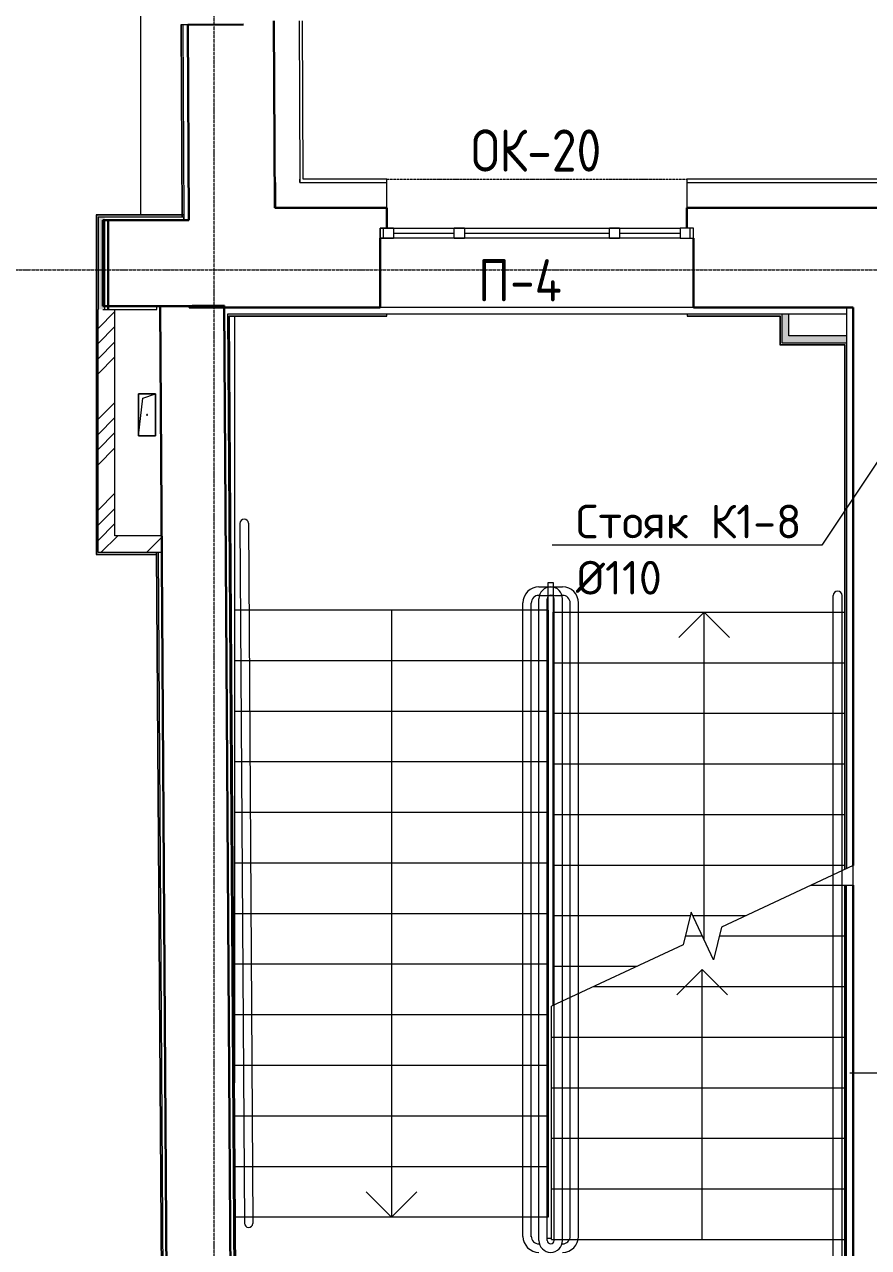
# Model space of a CAD drawing. Header units: millimetres. Extents: x -10178924 to 11692288, y -947381 to 58396.
# Drawn here: x 1875 to 6881, y -260532 to -253279 of the extents above; entities that cross this region are included whole.
import ezdxf
from ezdxf import colors
from ezdxf.entities.mleader import LeaderData, LeaderLine
from ezdxf.math import Vec2, Vec3

# ---------------------------------------------------------------- set-up
doc = ezdxf.new("R2010")
doc.units = ezdxf.units.MM
doc.linetypes.add('ADSK_Линия сетки', pattern=[25, 20, -2.5, 0, -2.5])
doc.linetypes.add('ADSK_Штрихпунктирная 2 точки_ш15 п1_5 п1_5 п1_5', pattern=[19.5, 15, -1.5, 0, -1.5, 0, -1.5])
for name, color, linetype, lineweight in [('_ Окна', 7, 'Continuous', 9), ('Выноски ВК', 7, 'Continuous', 0), ('Лестницы', 7, 'Continuous', 9), ('Марки окон', 7, 'Continuous', 20), ('Обобщенные модели', 7, 'Continuous', 18), ('Окна', 7, 'Continuous', 9), ('Оси', 253, 'Continuous', 9), ('Перекрытие', 7, 'Continuous', 18), ('Стены внутренние', 7, 'Continuous', 18), ('Стены несущие', 7, 'Continuous', 30), ('Стены отделка', 7, 'Continuous', 30), ('Стены штриховка', 7, 'Continuous', 9), ('Стрелки вверх', 7, 'Continuous', 18), ('ШТРИХОВКА', 252, 'Continuous', 15)]:
    doc.layers.add(name, color=color, linetype=linetype, lineweight=lineweight)
doc.layers.add('Линии', color=7, linetype='Continuous', lineweight=9, true_color=0x00a600)
doc.styles.add('GOST Common_2', font='GOST_Common.ttf', dxfattribs={"width": 0.9, "height": 250})
doc.styles.add('PDF ISOCPEUR', font='isocpeur.ttf')

# ---------------------------------------------------------------- blocks, each defined once
blk = doc.blocks.new('окно трехпол с фрамугой - 1820-2200_h___нов_ ок-20-4571233-План 3-го этажа')
at = {"layer": '_ Окна', "lineweight": 18}
for p, q in [((-930, 75), (-930, 135)), ((-930, 135), (-850, 135)), ((-850, 75), (-930, 75)), ((-850, 135), (-850, 75)), ((-490, 75), (-490, 135)), ((-490, 135), (-430, 135)), ((-430, 75), (-490, 75)), ((-430, 135), (-430, 75)), ((430, 75), (430, 135)), ((430, 135), (490, 135)), ((490, 75), (430, 75)), ((490, 135), (490, 75)), ((850, 135), (850, 75)), ((930, 135), (850, 135)), ((850, 75), (930, 75)), ((930, 75), (930, 135))]:
    blk.add_line(p, q, dxfattribs=at)
at = {"layer": '_ Окна'}
for p, q in [((-910, 75), (-910, 135)), ((-850, 105), (-490, 105)), ((-430, 105), (430, 105)), ((490, 105), (850, 105)), ((910, 75), (910, 135))]:
    blk.add_line(p, q, dxfattribs=at)
at = {"layer": 'Окна'}
for p, q in [((-930, 135), (-930, 75)), ((-850, 135), (-930, 135)), ((-930, 75), (-850, 75)), ((-850, 135), (-490, 135)), ((-490, 75), (-850, 75)), ((-430, 135), (-490, 135)), ((-490, 75), (-430, 75)), ((-430, 135), (430, 135)), ((430, 75), (-430, 75)), ((490, 135), (430, 135)), ((430, 75), (490, 75)), ((490, 135), (850, 135)), ((850, 75), (490, 75)), ((930, 135), (850, 135)), ((850, 75), (930, 75)), ((930, 75), (930, 135))]:
    blk.add_line(p, q, dxfattribs=at)
blk = doc.blocks.new('GM_Отверстие прямоугольное _в плите_ - Отверстие-3906246-План 3-го этажа')
at = {"layer": 'Обобщенные модели'}
for p, q in [((-50, -125), (-50, 125)), ((-50, 125), (50, 125)), ((50, 125), (-50, 125)), ((-50, 125), (-50, -125)), ((-50, -125), (-25, 100)), ((-25, 100), (50, 125)), ((50, 125), (50, -125)), ((50, -125), (50, 125)), ((50, -125), (-50, -125)), ((-50, -125), (50, -125))]:
    blk.add_line(p, q, dxfattribs=at)
for start, end in [(360, 180), (180, 360), (60, 165), (300, 360), (195, 270)]:
    blk.add_arc((0, 0), 2.5, start, end, dxfattribs=at)
blk = doc.blocks.new('3 этаж')
h = blk.add_hatch()
h.set_pattern_fill('ANSI34', color=256, scale=20)
h.set_pattern_definition([(45, (-4e-11, -184652.27), (-269.408, 269.408), []), (45, (89.8, -184652.27), (-269.408, 269.408), []), (45, (179.6, -184652.27), (-269.408, 269.408), []), (45, (269.4, -184652.27), (-269.408, 269.408), [])])
h.paths.add_polyline_path([(2411.3, -164642.3), (2311.3, -164642.3), (2311.3, -166084.3), (2688.8, -166084.3), (2688.1, -165984.3), (2411.3, -165984.3)])
at = {"layer": 'Стены внутренние'}
h = blk.add_hatch(color=256, dxfattribs=at)
h.dxf.hatch_style = 1
h.paths.add_polyline_path([(2362, -164092.3), (2351.3, -164092.3), (2371.3, -164092.3)])
h.paths.add_polyline_path([(2351.3, -164092.3), (2311.3, -164092.3), (2311.3, -164642.3), (2351.3, -164642.3)])
for points in [[(6407.7, -164799.2), (6407.7, -164669.7), (6367.7, -164669.7), (6367.7, -164799.2)], [(6591, -164839.2), (6750, -164839.2), (6750, -164799.2), (6367.7, -164799.2), (6367.7, -164839.2), (6587.4, -164839.2)]]:
    blk.add_hatch(color=256, dxfattribs=at).paths.add_polyline_path(points)
at = {"layer": 'Лестницы'}
for p, q in [((3121.4, -164681.7), (3121.4, -166425.7)), ((4980.8, -166261.6), (5011.4, -166261.6)), ((4980.8, -166425.7), (4980.8, -166261.6)), ((5011.4, -166261.6), (5011.4, -166437)), ((4980.8, -166425.7), (3121.4, -166425.7)), ((3121.4, -166425.7), (3121.4, -166725.7)), ((4980.8, -166425.7), (3121.4, -166425.7)), ((4980.8, -166425.7), (4980.8, -166725.7)), ((5011.4, -166437), (6738, -166437)), ((5011.4, -166737), (5011.4, -166437)), ((5011.4, -166437), (6738, -166437)), ((3121.4, -166725.7), (3121.4, -167025.7)), ((4980.8, -166725.7), (3121.4, -166725.7)), ((4980.8, -166725.7), (3121.4, -166725.7)), ((4980.8, -166725.7), (4980.8, -167025.7)), ((5011.4, -167037), (5011.4, -166737)), ((5011.4, -166737), (6738, -166737)), ((5011.4, -166737), (6738, -166737)), ((3121.4, -167025.7), (3121.4, -167325.7)), ((4980.8, -167025.7), (3121.4, -167025.7)), ((4980.8, -167025.7), (3121.4, -167025.7)), ((4980.8, -167025.7), (4980.8, -167325.7)), ((5011.4, -167337), (5011.4, -167037)), ((5011.4, -167037), (6738, -167037)), ((5011.4, -167037), (6738, -167037)), ((3121.4, -167325.7), (3121.4, -167625.7)), ((4980.8, -167325.7), (3121.4, -167325.7)), ((4980.8, -167325.7), (3121.4, -167325.7)), ((4980.8, -167325.7), (4980.8, -167625.7)), ((5011.4, -167637), (5011.4, -167337)), ((5011.4, -167337), (6738, -167337)), ((5011.4, -167337), (6738, -167337)), ((3121.4, -167625.7), (3121.4, -167925.7)), ((4980.8, -167625.7), (3121.4, -167625.7)), ((4980.8, -167625.7), (3121.4, -167625.7)), ((4980.8, -167625.7), (4980.8, -167925.7)), ((5011.4, -167937), (5011.4, -167637)), ((5011.4, -167637), (6738, -167637)), ((5011.4, -167637), (6738, -167637)), ((3121.4, -167925.7), (3121.4, -168225.7)), ((4980.8, -167925.7), (3121.4, -167925.7)), ((4980.8, -167925.7), (3121.4, -167925.7)), ((4980.8, -167925.7), (4980.8, -168225.7)), ((5011.4, -168237), (5011.4, -167937)), ((5011.4, -167937), (6738, -167937)), ((5011.4, -167937), (6738, -167937)), ((6790, -167939.9), (6008.3, -168304.4)), ((6790, -168057.2), (6790, -167939.9)), ((6538.4, -168057.2), (6790, -168057.2)), ((6538.4, -168057.2), (6790, -168057.2)), ((3121.4, -168225.7), (3121.4, -168525.7)), ((4980.8, -168225.7), (3121.4, -168225.7)), ((4980.8, -168225.7), (3121.4, -168225.7)), ((4980.8, -168225.7), (4980.8, -168525.7)), ((5011.4, -168537), (5011.4, -168237)), ((5011.4, -168237), (5823.8, -168237)), ((5011.4, -168237), (5823.8, -168237)), ((5829, -168215.6), (5781.7, -168410)), ((5961, -168498.8), (5829, -168215.6)), ((5839, -168237), (6152.7, -168237)), ((5839, -168237), (6152.7, -168237)), ((6008.3, -168304.4), (5961, -168498.8)), ((5781.7, -168410), (5000, -168774.6)), ((5794.6, -168357.2), (5895, -168357.2)), ((5794.6, -168357.2), (5895, -168357.2)), ((5995.4, -168357.2), (6738, -168357.2)), ((5995.4, -168357.2), (6738, -168357.2)), ((3121.4, -168525.7), (3121.4, -168825.7)), ((4980.8, -168525.7), (3121.4, -168525.7)), ((4980.8, -168525.7), (3121.4, -168525.7)), ((4980.8, -168525.7), (4980.8, -168825.7)), ((5011.4, -168769.2), (5011.4, -168537)), ((5011.4, -168537), (5509.4, -168537)), ((5011.4, -168537), (5509.4, -168537)), ((5251.6, -168657.2), (6738, -168657.2)), ((5251.6, -168657.2), (6738, -168657.2)), ((5000, -168957.2), (5000, -168774.6)), ((3121.4, -168825.7), (3121.4, -169125.7)), ((4980.8, -168825.7), (3121.4, -168825.7)), ((4980.8, -168825.7), (3121.4, -168825.7)), ((4980.8, -168825.7), (4980.8, -169125.7)), ((5000, -169257.2), (5000, -168957.2)), ((5000, -168957.2), (6738, -168957.2)), ((5000, -168957.2), (6738, -168957.2)), ((3121.4, -169125.7), (3121.4, -169227.6)), ((4980.8, -169125.7), (3121.4, -169125.7)), ((4980.8, -169125.7), (3121.4, -169125.7)), ((4980.8, -169125.7), (4980.8, -169425.7)), ((5000, -169557.2), (5000, -169257.2)), ((5000, -169257.2), (6738, -169257.2)), ((5000, -169257.2), (6738, -169257.2)), ((4980.8, -169425.7), (3122.7, -169425.7)), ((4980.8, -169425.7), (3122.7, -169425.7)), ((4980.8, -169425.7), (4980.8, -169725.7)), ((5000, -169857.2), (5000, -169557.2)), ((5000, -169557.2), (6738, -169557.2)), ((5000, -169557.2), (6738, -169557.2)), ((4980.8, -169725.7), (3124.7, -169725.7)), ((4980.8, -169725.7), (3124.7, -169725.7)), ((4980.8, -169725.7), (4980.8, -170025.7)), ((5000, -170157.2), (5000, -169857.2)), ((5000, -169857.2), (6738, -169857.2)), ((5000, -169857.2), (6738, -169857.2)), ((4980.8, -170025.7), (3126.6, -170025.7)), ((5000, -170157.2), (6738, -170157.2)), ((5000, -170157.2), (6738, -170157.2))]:
    blk.add_line(p, q, dxfattribs=at)
at = {"layer": 'Линии', "color": 7, "linetype": 'ADSK_Штрихпунктирная 2 точки_ш15 п1_5 п1_5 п1_5'}
blk.add_line((4023.8, -163869.7), (5804.8, -163869.7), dxfattribs=at)
at = {"layer": 'Линии', "color": 7}
for p, q in [((3152.8, -165910.9), (3179.7, -170060.9)), ((3202.8, -165910.3), (3229.8, -170062.9)), ((4926.4, -166287.6), (5066.4, -166287.6)), ((4831.4, -170138.9), (4831.4, -166382.6)), ((4880.8, -170142), (4880.8, -166383)), ((4925.8, -166337.6), (5063.4, -166337.6)), ((5111.4, -170138.6), (5111.4, -166382.8)), ((5161.4, -170138.9), (5161.4, -166382.6)), ((6671.4, -170310.2), (6671.4, -166338.8)), ((6725, -170310.2), (6725, -166338.8)), ((4926, -170183.9), (4928.8, -170183.9)), ((5063.4, -170183.9), (5066.2, -170183.9))]:
    blk.add_line(p, q, dxfattribs=at)
at = {"layer": 'Линии', "color": 7, "lineweight": 18}
for p, q in [((4925.8, -170163.5), (4925.8, -166357.9)), ((4975.8, -170163.5), (4975.8, -166357.6)), ((5016.4, -170163.5), (5016.4, -166357.6)), ((5066.4, -170163.5), (5066.4, -166357.9))]:
    blk.add_line(p, q, dxfattribs=at)
at = {"layer": 'Линии', "color": 7}
for centre, radius, start, end in [((3177.8, -165910.7), 25, 0.90502, 180.37263), ((4926.4, -166382.6), 95, 90, 180), ((4996.1, -166357.9), 70.3, 0, 180), ((5066.4, -166382.6), 95, 0, 90), ((6698.2, -166338.8), 26.8, 0, 180), ((4926, -166382.8), 45.2, 90.28851, 180.28851), ((4996.1, -166357.6), 20.3, 0, 180), ((5066.2, -166382.8), 45.2, 0, 90), ((3204.9, -170060.7), 25, 180.37263, 355.05723), ((4926.4, -170138.9), 95, 180, 270), ((4926, -170138.6), 45.2, 180, 270), ((5066.2, -170138.6), 45.2, 270, 0), ((5066.4, -170138.9), 95, 270, 0), ((4996.1, -170163.5), 70.3, 180, 0), ((4996.1, -170163.5), 20.3, 180, 0)]:
    blk.add_arc(centre, radius, start, end, dxfattribs=at)
at = {"layer": 'Оси', "linetype": 'ADSK_Линия сетки'}
for p, q in [((2999.6, -188334.9), (2999.6, -141295.9)), ((-10559.1, -164407.3), (56004.9, -164407.3))]:
    blk.add_line(p, q, dxfattribs=at)
at = {"layer": 'Перекрытие'}
for p, q in [((2562.6, -161225.9), (2562.6, -164080.1)), ((2813.7, -162953.6), (2813.7, -162952.2)), ((2813.7, -162952.2), (3098.7, -162952.2)), ((4975, -170025.7), (3126.6, -170025.7)), ((4975, -170152.2), (4975, -170025.7)), ((3095.3, -170124.3), (3105.2, -171666.4)), ((5000, -170152.2), (4975, -170152.2))]:
    blk.add_line(p, q, dxfattribs=at)
at = {"layer": 'Стены внутренние'}
blk.add_line((2843.7, -162953.5), (2843.7, -162952.2), dxfattribs=at)
at = {"layer": 'Стены несущие'}
for p, q in [((3173.7, -162951.8), (2843.7, -162953.5)), ((2843.7, -162953.5), (2849.6, -164112.1)), ((3359.3, -164039.7), (3353.6, -162930.9)), ((3359.3, -164039.7), (4023.8, -164039.7)), ((4023.8, -164159.7), (4023.8, -164039.7)), ((5803.8, -164039.7), (7755.4, -164039.7)), ((5803.8, -164039.7), (5803.8, -164159.7)), ((2849.6, -164112.1), (2339.7, -164112.1)), ((2339.7, -164112.1), (2339.7, -164622.1)), ((2371.3, -164112.1), (2371.3, -164642.3)), ((3983.8, -164629.7), (3983.8, -164219.7)), ((5843.8, -164219.7), (5843.8, -164629.7)), ((2339.7, -164622.1), (2852.2, -164622.1)), ((3059.4, -164619.7), (2679.4, -164622.1)), ((2679.4, -164622.1), (2729.7, -172368.5)), ((2852.2, -164622.1), (2852.3, -164629.7)), ((3983.8, -164629.7), (2852.3, -164629.7)), ((3107.3, -171988.5), (3059.4, -164619.7)), ((6790, -164629.7), (5843.8, -164629.7)), ((6790, -164629.7), (6790, -167939.9)), ((6790, -168057.2), (6790, -171988.5))]:
    blk.add_line(p, q, dxfattribs=at)
at = {"layer": 'Стены отделка', "lineweight": 9}
for p, q in [((2843.7, -162953.5), (2801.7, -162953.7)), ((2801.7, -162953.7), (2807.5, -164092.1)), ((2813.7, -162953.6), (2813.7, -162954.6)), ((3528.4, -163869.7), (3523.6, -162930)), ((3358.5, -163889.7), (3363.6, -163889.7)), ((3363.6, -163889.7), (3363.6, -164039.7)), ((3508.5, -163889.7), (3508.4, -163869.7)), ((3508.5, -163869.7), (3508.5, -163889.7)), ((4023.8, -163869.7), (3528.4, -163869.7)), ((4023.8, -164039.7), (4023.8, -163869.7)), ((7755.4, -163869.7), (5803.8, -163869.7)), ((5803.8, -163869.7), (5803.8, -164039.7)), ((5804.8, -163889.7), (5803.8, -163889.7)), ((5803.8, -164039.7), (5803.8, -164039.7)), ((2819.5, -164080.1), (2299.3, -164080.1)), ((2299.3, -164080.1), (2299.3, -164642.3)), ((2311.3, -164092.3), (2311.3, -164642.3)), ((2311.3, -164092.3), (2351.3, -164092.3)), ((2339.7, -164092.1), (2807.5, -164092.1)), ((2351.3, -164642.3), (2351.3, -164112.1)), ((2819.5, -164092.1), (2819.6, -164111.4)), ((2819.6, -164112.1), (2819.6, -164092.1)), ((2819.6, -164111.4), (2849.6, -164111.2)), ((2339.7, -164642.1), (2659.4, -164642.1)), ((2411.3, -165984.3), (2411.3, -164642.3)), ((2679.4, -164622.1), (2659.4, -164622.3)), ((2659.4, -164642.1), (2659.4, -164622.1)), ((2730, -172408.5), (2679.4, -164622.1)), ((3059.2, -164629.7), (3059.2, -164669.7)), ((5843.8, -164629.7), (3983.8, -164629.7)), ((6750, -164629.7), (6750, -167958.5)), ((6790, -164629.7), (6790, -164629.7)), ((3059.2, -164669.7), (3059.7, -164669.7)), ((3059.7, -164669.7), (3107.3, -171968.5)), ((6750, -164669.7), (3079.7, -164669.7)), ((3079.7, -164669.7), (3127.3, -171968.5)), ((3091.8, -164681.7), (4024.8, -164681.7)), ((3139.2, -171956.5), (3091.8, -164681.7)), ((4024.8, -164681.7), (4024.8, -164669.7)), ((5804.8, -164669.7), (5804.8, -164681.7)), ((5804.8, -164681.7), (6355.7, -164681.7)), ((6355.7, -164681.7), (6355.7, -164849.2)), ((6367.7, -164669.7), (6367.7, -164839.2)), ((6407.7, -164799.2), (6407.7, -164669.7)), ((6357.7, -164851.2), (6738, -164851.2)), ((6367.7, -164839.2), (6750, -164839.2)), ((6750, -164799.2), (6407.7, -164799.2)), ((6738, -164851.2), (6738, -167964.1)), ((2688.1, -165984.3), (2411.3, -165984.3)), ((2656.9, -166084.3), (2698, -172408.7)), ((2710, -172408.6), (2668.9, -166084.3)), ((6738, -168057.2), (6738, -170484.2)), ((6750, -168856.7), (6750, -168057.2)), ((6750, -168781.3), (6738, -168781.3)), ((6750, -171968.5), (6750, -168781.3)), ((6738, -168856.7), (6750, -168856.7))]:
    blk.add_line(p, q, dxfattribs=at)
blk.add_lwpolyline([(2688.8, -166084.3), (2311.3, -166084.3), (2311.3, -164642.3)], dxfattribs=at)
at = {"layer": 'Стены штриховка'}
for p, q in [((2803.7, -162953.7), (2809.5, -164092.1)), ((2813.7, -162954.6), (2819.5, -164092.1)), ((3503.6, -162931.1), (3508.4, -163869.7)), ((3508.5, -163889.7), (4023.8, -163889.7)), ((5804.8, -163889.7), (7755.4, -163889.7)), ((2819.5, -164082.1), (2301.3, -164082.1)), ((2301.3, -164082.1), (2301.3, -164642.3)), ((2807.5, -164092.1), (2819.5, -164092.1)), ((3089.8, -164679.7), (4024.8, -164679.7)), ((3137.2, -171956.5), (3089.8, -164679.7)), ((5804.8, -164679.7), (6357.7, -164679.7)), ((6357.7, -164679.7), (6357.7, -164851.2)), ((6355.7, -164849.2), (6740, -164849.2)), ((6355.7, -164849.2), (6355.7, -164851.2)), ((6355.7, -164851.2), (6357.7, -164851.2)), ((6740, -164849.2), (6740, -167963.2)), ((2658.9, -166084.3), (2700, -172408.7)), ((6740, -168057.2), (6740, -170484.2))]:
    blk.add_line(p, q, dxfattribs=at)
for points in [[(2299.3, -164642.3), (2299.3, -166034.3), (2299.3, -166096.3), (2361.3, -166096.3), (2656.8, -166096.3)], [(2301.3, -164642.3), (2301.3, -166094.3), (2658.8, -166094.3)]]:
    blk.add_lwpolyline(points, dxfattribs=at)
at = {"layer": 'Стрелки вверх'}
for p, q in [((4051.1, -166425.7), (4051.1, -166725.7)), ((5906.4, -166437), (5756.4, -166587)), ((5906.4, -166737), (5906.4, -166437)), ((5906.4, -166437), (6056.4, -166587)), ((4051.1, -166725.7), (4051.1, -167025.7)), ((5906.4, -167037), (5906.4, -166737)), ((4051.1, -167025.7), (4051.1, -167325.7)), ((5906.4, -167337), (5906.4, -167037)), ((4051.1, -167325.7), (4051.1, -167625.7)), ((5906.4, -167637), (5906.4, -167337)), ((4051.1, -167625.7), (4051.1, -167925.7)), ((5906.4, -167937), (5906.4, -167637)), ((4051.1, -167925.7), (4051.1, -168225.7)), ((5906.4, -168237), (5906.4, -167937)), ((4051.1, -168225.7), (4051.1, -168525.7)), ((5906.4, -168381.7), (5906.4, -168237)), ((4051.1, -168525.7), (4051.1, -168825.7)), ((5895, -168557.2), (5745, -168707.2)), ((5895, -168657.2), (5895, -168557.2)), ((5895, -168557.2), (6045, -168707.2)), ((5895, -168957.2), (5895, -168657.2)), ((4051.1, -168825.7), (4051.1, -169125.7)), ((5895, -169257.2), (5895, -168957.2)), ((4051.1, -169125.7), (4051.1, -169425.7)), ((5895, -169557.2), (5895, -169257.2)), ((4051.1, -169425.7), (4051.1, -169725.7)), ((5895, -169857.2), (5895, -169557.2)), ((4051.1, -169725.7), (4051.1, -170025.7)), ((5895, -170157.2), (5895, -169857.2)), ((4051.1, -170025.7), (3901.1, -169875.7)), ((4051.1, -170025.7), (4201.1, -169875.7))]:
    blk.add_line(p, q, dxfattribs=at)
at = {"layer": 'Обобщенные модели'}
blk.add_blockref('GM_Отверстие прямоугольное _в плите_ - Отверстие-3906246-План 3-го этажа', (2601.9, -165267.3), dxfattribs=at)
at = {"layer": 'Окна'}
blk.add_blockref('окно трехпол с фрамугой - 1820-2200_h___нов_ ок-20-4571233-План 3-го этажа', (4913.8, -164294.7), dxfattribs=at)
at = {"layer": 'Марки окон', "lineweight": 9, "char_height": 250, "attachment_point": 5, "line_spacing_factor": 1.022766, "style": 'GOST Common_2'}
for s, insert, width in [('\\pxqc,t1.8,3.6,5.4,7.2,9,10.8,12.6,14.4,16.2,18,19.8,21.6,23.4,25.2,27,28.8,30.6,32.4,34.2,36,37.8,39.6,41.4,43.2,45,46.8,48.6,50.4,52.2,54,55.8,57.6;{ОК-20}', (4910.2, -163700), 845.1), ('\\pxqc,t1.8,3.6,5.4,7.2,9,10.8,12.6,14.4,16.2,18,19.8,21.6,23.4,25.2,27,28.8,30.6,32.4,34.2,36,37.8,39.6,41.4,43.2,45,46.8,48.6,50.4,52.2,54,55.8,57.6;{П-4}', (4813.3, -164469.3), 523.8)]:
    blk.add_mtext(s, dxfattribs=dict(at, insert=insert, width=width))
blk = doc.blocks.new('_None')

msp = doc.modelspace()

# ---------------------------------------------------------------- block references
at = {"layer": 'ШТРИХОВКА'}
msp.add_blockref('3 этаж', (0, -90326.7), dxfattribs=at)

# ---------------------------------------------------------------- leaders
at = {"layer": 'Выноски ВК', "ltscale": 50}
ml = msp.add_multileader_mtext('Standard', dxfattribs=at)
ml.set_content('Стояк К1-8 ^J%%C110', color=256, style='PDF ISOCPEUR')
ml.set_leader_properties(color=256, linetype='ByLayer', lineweight=-1)
ml.set_arrow_properties(name='NONE')
ml.build(insert=Vec2(0, 0))
ml.multileader.update_dxf_attribs({"text_left_attachment_type": 6, "text_right_attachment_type": 6, "dogleg_length": 100, "arrow_head_size": 300})
ctx = ml.context
ctx.base_point, ctx.char_height, ctx.arrow_head_size, ctx.landing_gap_size, ctx.plane_origin = Vec3(5145, -256366.4), 200, 300, 0, Vec3(124.3, -251504.8)
ctx.left_attachment, ctx.right_attachment = 6, 6
notes = []
notes.append((ctx, [(1, (1, 1, 0), (6605, -256366.4), (-1, 0), 100, [(1, [(7368.7, -255217)], 0, [])])]))
ctx.mtext.insert, ctx.mtext.flow_direction = Vec3(5145, -256126.4), 5
ml = msp.add_multileader_mtext('Standard', dxfattribs=at)
ml.set_content('Стояк К1-9 ^J%%C50', color=256, style='PDF ISOCPEUR')
ml.set_leader_properties(color=256, linetype='ByLayer', lineweight=-1)
ml.set_arrow_properties(name='NONE')
ml.build(insert=Vec2(0, 0))
ml.multileader.update_dxf_attribs({"text_left_attachment_type": 6, "text_right_attachment_type": 6, "dogleg_length": 100, "arrow_head_size": 300})
ctx = ml.context
ctx.base_point, ctx.char_height, ctx.arrow_head_size, ctx.landing_gap_size, ctx.plane_origin = Vec3(8269.3, -259497.9), 200, 300, 0, Vec3(63.4, -256462.6)
ctx.left_attachment, ctx.right_attachment = 6, 6
notes.append((ctx, [(0, (1, 1, 0), (8169.3, -259497.9), (1, 0), 100, [(1, [(7307.7, -260174.8)], 0, [])])]))
ctx.mtext.insert, ctx.mtext.flow_direction = Vec3(8269.3, -259257.9), 5
for ctx, leaders in notes:
    for number, flags, end, landing, length, lines in leaders:
        leader = LeaderData()
        leader.index, (leader.has_last_leader_line, leader.has_dogleg_vector, leader.attachment_direction) = number, flags
        leader.last_leader_point, leader.dogleg_vector, leader.dogleg_length = Vec3(end), Vec3(landing), length
        for number, points, colour, breaks in lines:
            line = LeaderLine()
            line.index, line.vertices, line.color, line.breaks = number, Vec3.list(points), colors.encode_raw_color(colour), breaks
            leader.lines.append(line)
        ctx.leaders.append(leader)

doc.saveas('drawing.dxf')
